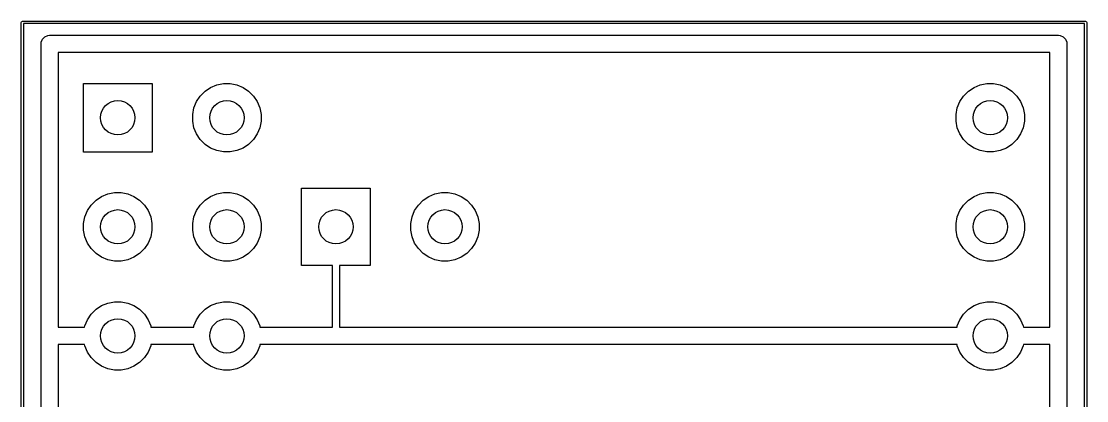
# Model space of a CAD drawing. Header units: millimetres. Extents: x 61.3 to 86.1, y -126.7 to -74.
# Drawn here: x 61.25 to 86.07, y -82.79 to -73.95 of the extents above; entities that cross this region are included whole.
import ezdxf

# ---------------------------------------------------------------- set-up
doc = ezdxf.new("R2010")
doc.units = ezdxf.units.MM
doc.layers.add('Edge.Cuts', color=254, linetype='CONTINUOUS', true_color=0xd0d2cd)
doc.layers.add('F.Cu', color=13, linetype='CONTINUOUS', true_color=0xc83434)

msp = doc.modelspace()

# ---------------------------------------------------------------- linework, layer by layer
at = {"layer": 'Edge.Cuts', "linetype": 'CONTINUOUS'}
for p, q in [((61.2525, -73.97745), (61.254403, -73.967883)), ((61.2525, -126.6825), (61.2525, -73.97745)), ((61.254403, -73.967883), (61.267933, -73.954353)), ((61.267933, -73.954353), (61.2775, -73.95245)), ((61.2775, -73.95245), (86.0425, -73.95245)), ((61.3025, -74.00245), (61.3025, -126.6575)), ((86.0175, -74.00245), (61.3025, -74.00245)), ((86.0175, -126.6575), (86.0175, -74.00245)), ((86.0425, -73.95245), (86.052067, -73.954353)), ((86.052067, -73.954353), (86.065597, -73.967883)), ((86.065597, -73.967883), (86.0675, -73.97745)), ((86.0675, -73.97745), (86.0675, -126.6825))]:
    msp.add_line(p, q, dxfattribs=at)
at = {"layer": 'Edge.Cuts'}
for centre in [(63.5, -76.2), (63.5, -76.2), (66.04, -76.2), (66.04, -76.2), (83.82, -76.2), (83.82, -76.2), (63.5, -78.74), (63.5, -78.74), (66.04, -78.74), (66.04, -78.74), (68.58, -78.74), (68.58, -78.74), (71.12, -78.74), (71.12, -78.74), (83.82, -78.74), (83.82, -78.74), (63.5, -81.28), (63.5, -81.28), (66.04, -81.28), (66.04, -81.28), (83.82, -81.28), (83.82, -81.28)]:
    msp.add_circle(centre, 0.4, dxfattribs=at)
at = {"layer": 'F.Cu', "linetype": 'CONTINUOUS'}
for p, q in [((61.7125, -74.47845), (61.716343, -74.439432)), ((61.716343, -74.439432), (61.746206, -74.367336)), ((61.746206, -74.367336), (61.801386, -74.312156)), ((61.801386, -74.312156), (61.873482, -74.282293)), ((61.873482, -74.282293), (61.9125, -74.27845)), ((61.9125, -74.27845), (85.4075, -74.27845)), ((85.4075, -74.27845), (85.446518, -74.282293)), ((85.446518, -74.282293), (85.518614, -74.312156)), ((85.518614, -74.312156), (85.573794, -74.367336)), ((85.573794, -74.367336), (85.603657, -74.439432)), ((85.603657, -74.439432), (85.6075, -74.47845)), ((61.7125, -95.25), (61.7125, -74.47845)), ((62.1125, -74.67845), (62.1125, -81.08)), ((85.2075, -74.67845), (62.1125, -74.67845)), ((85.2075, -81.08), (85.2075, -74.67845)), ((85.6075, -74.47845), (85.6075, -93.98)), ((62.7, -77), (62.7, -75.4)), ((62.7, -75.4), (64.3, -75.4)), ((64.3, -75.4), (64.3, -77)), ((65.662883, -75.494463), (65.807772, -75.434448)), ((65.807772, -75.434448), (65.961586, -75.403852)), ((65.961586, -75.403852), (66.118414, -75.403852)), ((66.118414, -75.403852), (66.272228, -75.434448)), ((66.272228, -75.434448), (66.417117, -75.494463)), ((83.442883, -75.494463), (83.587772, -75.434448)), ((83.587772, -75.434448), (83.741586, -75.403852)), ((83.741586, -75.403852), (83.898414, -75.403852)), ((83.898414, -75.403852), (84.052228, -75.434448)), ((84.052228, -75.434448), (84.197117, -75.494463)), ((65.421592, -75.692485), (65.532485, -75.581592)), ((65.532485, -75.581592), (65.662883, -75.494463)), ((66.417117, -75.494463), (66.547515, -75.581592)), ((66.547515, -75.581592), (66.658408, -75.692485)), ((83.201592, -75.692485), (83.312485, -75.581592)), ((83.312485, -75.581592), (83.442883, -75.494463)), ((84.197117, -75.494463), (84.327515, -75.581592)), ((84.327515, -75.581592), (84.438408, -75.692485)), ((65.274448, -75.967772), (65.334463, -75.822883)), ((65.334463, -75.822883), (65.421592, -75.692485)), ((66.658408, -75.692485), (66.745537, -75.822883)), ((66.745537, -75.822883), (66.805552, -75.967772)), ((83.054448, -75.967772), (83.114463, -75.822883)), ((83.114463, -75.822883), (83.201592, -75.692485)), ((84.438408, -75.692485), (84.525537, -75.822883)), ((84.525537, -75.822883), (84.585552, -75.967772)), ((65.243852, -76.121586), (65.274448, -75.967772)), ((65.243852, -76.278414), (65.243852, -76.121586)), ((66.805552, -75.967772), (66.836148, -76.121586)), ((66.836148, -76.121586), (66.836148, -76.278414)), ((83.023852, -76.121586), (83.054448, -75.967772)), ((83.023852, -76.278414), (83.023852, -76.121586)), ((84.585552, -75.967772), (84.616148, -76.121586)), ((84.616148, -76.121586), (84.616148, -76.278414)), ((65.274448, -76.432228), (65.243852, -76.278414)), ((66.836148, -76.278414), (66.805552, -76.432228)), ((83.054448, -76.432228), (83.023852, -76.278414)), ((84.616148, -76.278414), (84.585552, -76.432228)), ((65.334463, -76.577117), (65.274448, -76.432228)), ((65.421592, -76.707515), (65.334463, -76.577117)), ((66.745537, -76.577117), (66.658408, -76.707515)), ((66.805552, -76.432228), (66.745537, -76.577117)), ((83.114463, -76.577117), (83.054448, -76.432228)), ((83.201592, -76.707515), (83.114463, -76.577117)), ((84.525537, -76.577117), (84.438408, -76.707515)), ((84.585552, -76.432228), (84.525537, -76.577117)), ((65.532485, -76.818408), (65.421592, -76.707515)), ((65.662883, -76.905537), (65.532485, -76.818408)), ((65.807772, -76.965552), (65.662883, -76.905537)), ((66.417117, -76.905537), (66.272228, -76.965552)), ((66.547515, -76.818408), (66.417117, -76.905537)), ((66.658408, -76.707515), (66.547515, -76.818408)), ((83.312485, -76.818408), (83.201592, -76.707515)), ((83.442883, -76.905537), (83.312485, -76.818408)), ((83.587772, -76.965552), (83.442883, -76.905537)), ((84.197117, -76.905537), (84.052228, -76.965552)), ((84.327515, -76.818408), (84.197117, -76.905537)), ((84.438408, -76.707515), (84.327515, -76.818408)), ((64.3, -77), (62.7, -77)), ((65.961586, -76.996148), (65.807772, -76.965552)), ((66.118414, -76.996148), (65.961586, -76.996148)), ((66.272228, -76.965552), (66.118414, -76.996148)), ((83.741586, -76.996148), (83.587772, -76.965552)), ((83.898414, -76.996148), (83.741586, -76.996148)), ((84.052228, -76.965552), (83.898414, -76.996148)), ((67.78, -79.64), (67.78, -77.84)), ((67.78, -77.84), (69.38, -77.84)), ((69.38, -77.84), (69.38, -79.64)), ((62.881592, -78.232485), (62.992485, -78.121592)), ((62.992485, -78.121592), (63.122883, -78.034463)), ((63.122883, -78.034463), (63.267772, -77.974448)), ((63.267772, -77.974448), (63.421586, -77.943852)), ((63.421586, -77.943852), (63.578414, -77.943852)), ((63.578414, -77.943852), (63.732228, -77.974448)), ((63.732228, -77.974448), (63.877117, -78.034463)), ((63.877117, -78.034463), (64.007515, -78.121592)), ((64.007515, -78.121592), (64.118408, -78.232485)), ((65.421592, -78.232485), (65.532485, -78.121592)), ((65.532485, -78.121592), (65.662883, -78.034463)), ((65.662883, -78.034463), (65.807772, -77.974448)), ((65.807772, -77.974448), (65.961586, -77.943852)), ((65.961586, -77.943852), (66.118414, -77.943852)), ((66.118414, -77.943852), (66.272228, -77.974448)), ((66.272228, -77.974448), (66.417117, -78.034463)), ((66.417117, -78.034463), (66.547515, -78.121592)), ((66.547515, -78.121592), (66.658408, -78.232485)), ((70.501592, -78.232485), (70.612485, -78.121592)), ((70.612485, -78.121592), (70.742883, -78.034463)), ((70.742883, -78.034463), (70.887772, -77.974448)), ((70.887772, -77.974448), (71.041586, -77.943852)), ((71.041586, -77.943852), (71.198414, -77.943852)), ((71.198414, -77.943852), (71.352228, -77.974448)), ((71.352228, -77.974448), (71.497117, -78.034463)), ((71.497117, -78.034463), (71.627515, -78.121592)), ((71.627515, -78.121592), (71.738408, -78.232485)), ((83.201592, -78.232485), (83.312485, -78.121592)), ((83.312485, -78.121592), (83.442883, -78.034463)), ((83.442883, -78.034463), (83.587772, -77.974448)), ((83.587772, -77.974448), (83.741586, -77.943852)), ((83.741586, -77.943852), (83.898414, -77.943852)), ((83.898414, -77.943852), (84.052228, -77.974448)), ((84.052228, -77.974448), (84.197117, -78.034463)), ((84.197117, -78.034463), (84.327515, -78.121592)), ((84.327515, -78.121592), (84.438408, -78.232485)), ((62.734448, -78.507772), (62.794463, -78.362883)), ((62.794463, -78.362883), (62.881592, -78.232485)), ((64.118408, -78.232485), (64.205537, -78.362883)), ((64.205537, -78.362883), (64.265552, -78.507772)), ((65.274448, -78.507772), (65.334463, -78.362883)), ((65.334463, -78.362883), (65.421592, -78.232485)), ((66.658408, -78.232485), (66.745537, -78.362883)), ((66.745537, -78.362883), (66.805552, -78.507772)), ((70.354448, -78.507772), (70.414463, -78.362883)), ((70.414463, -78.362883), (70.501592, -78.232485)), ((71.738408, -78.232485), (71.825537, -78.362883)), ((71.825537, -78.362883), (71.885552, -78.507772)), ((83.054448, -78.507772), (83.114463, -78.362883)), ((83.114463, -78.362883), (83.201592, -78.232485)), ((84.438408, -78.232485), (84.525537, -78.362883)), ((84.525537, -78.362883), (84.585552, -78.507772)), ((62.703852, -78.661586), (62.734448, -78.507772)), ((62.703852, -78.818414), (62.703852, -78.661586)), ((64.265552, -78.507772), (64.296148, -78.661586)), ((64.296148, -78.661586), (64.296148, -78.818414)), ((65.243852, -78.661586), (65.274448, -78.507772)), ((65.243852, -78.818414), (65.243852, -78.661586)), ((66.805552, -78.507772), (66.836148, -78.661586)), ((66.836148, -78.661586), (66.836148, -78.818414)), ((70.323852, -78.661586), (70.354448, -78.507772)), ((70.323852, -78.818414), (70.323852, -78.661586)), ((71.885552, -78.507772), (71.916148, -78.661586)), ((71.916148, -78.661586), (71.916148, -78.818414)), ((83.023852, -78.661586), (83.054448, -78.507772)), ((83.023852, -78.818414), (83.023852, -78.661586)), ((84.585552, -78.507772), (84.616148, -78.661586)), ((84.616148, -78.661586), (84.616148, -78.818414)), ((62.734448, -78.972228), (62.703852, -78.818414)), ((64.296148, -78.818414), (64.265552, -78.972228)), ((65.274448, -78.972228), (65.243852, -78.818414)), ((66.836148, -78.818414), (66.805552, -78.972228)), ((70.354448, -78.972228), (70.323852, -78.818414)), ((71.916148, -78.818414), (71.885552, -78.972228)), ((83.054448, -78.972228), (83.023852, -78.818414)), ((84.616148, -78.818414), (84.585552, -78.972228)), ((62.794463, -79.117117), (62.734448, -78.972228)), ((62.881592, -79.247515), (62.794463, -79.117117)), ((64.205537, -79.117117), (64.118408, -79.247515)), ((64.265552, -78.972228), (64.205537, -79.117117)), ((65.334463, -79.117117), (65.274448, -78.972228)), ((65.421592, -79.247515), (65.334463, -79.117117)), ((66.745537, -79.117117), (66.658408, -79.247515)), ((66.805552, -78.972228), (66.745537, -79.117117)), ((70.414463, -79.117117), (70.354448, -78.972228)), ((70.501592, -79.247515), (70.414463, -79.117117)), ((71.825537, -79.117117), (71.738408, -79.247515)), ((71.885552, -78.972228), (71.825537, -79.117117)), ((83.114463, -79.117117), (83.054448, -78.972228)), ((83.201592, -79.247515), (83.114463, -79.117117)), ((84.525537, -79.117117), (84.438408, -79.247515)), ((84.585552, -78.972228), (84.525537, -79.117117)), ((62.992485, -79.358408), (62.881592, -79.247515)), ((63.122883, -79.445537), (62.992485, -79.358408)), ((64.007515, -79.358408), (63.877117, -79.445537)), ((64.118408, -79.247515), (64.007515, -79.358408)), ((65.532485, -79.358408), (65.421592, -79.247515)), ((65.662883, -79.445537), (65.532485, -79.358408)), ((66.547515, -79.358408), (66.417117, -79.445537)), ((66.658408, -79.247515), (66.547515, -79.358408)), ((70.612485, -79.358408), (70.501592, -79.247515)), ((70.742883, -79.445537), (70.612485, -79.358408)), ((71.627515, -79.358408), (71.497117, -79.445537)), ((71.738408, -79.247515), (71.627515, -79.358408)), ((83.312485, -79.358408), (83.201592, -79.247515)), ((83.442883, -79.445537), (83.312485, -79.358408)), ((84.327515, -79.358408), (84.197117, -79.445537)), ((84.438408, -79.247515), (84.327515, -79.358408)), ((63.267772, -79.505552), (63.122883, -79.445537)), ((63.421586, -79.536148), (63.267772, -79.505552)), ((63.578414, -79.536148), (63.421586, -79.536148)), ((63.732228, -79.505552), (63.578414, -79.536148)), ((63.877117, -79.445537), (63.732228, -79.505552)), ((65.807772, -79.505552), (65.662883, -79.445537)), ((65.961586, -79.536148), (65.807772, -79.505552)), ((66.118414, -79.536148), (65.961586, -79.536148)), ((66.272228, -79.505552), (66.118414, -79.536148)), ((66.417117, -79.445537), (66.272228, -79.505552)), ((68.5, -79.64), (67.78, -79.64)), ((68.5, -81.08), (68.5, -79.64)), ((69.38, -79.64), (68.66, -79.64)), ((68.66, -79.64), (68.66, -81.08)), ((70.887772, -79.505552), (70.742883, -79.445537)), ((71.041586, -79.536148), (70.887772, -79.505552)), ((71.198414, -79.536148), (71.041586, -79.536148)), ((71.352228, -79.505552), (71.198414, -79.536148)), ((71.497117, -79.445537), (71.352228, -79.505552)), ((83.587772, -79.505552), (83.442883, -79.445537)), ((83.741586, -79.536148), (83.587772, -79.505552)), ((83.898414, -79.536148), (83.741586, -79.536148)), ((84.052228, -79.505552), (83.898414, -79.536148)), ((84.197117, -79.445537), (84.052228, -79.505552)), ((62.992485, -80.661592), (63.122883, -80.574463)), ((63.122883, -80.574463), (63.267772, -80.514448)), ((63.267772, -80.514448), (63.421586, -80.483852)), ((63.421586, -80.483852), (63.578414, -80.483852)), ((63.578414, -80.483852), (63.732228, -80.514448)), ((63.732228, -80.514448), (63.877117, -80.574463)), ((63.877117, -80.574463), (64.007515, -80.661592)), ((65.532485, -80.661592), (65.662883, -80.574463)), ((65.662883, -80.574463), (65.807772, -80.514448)), ((65.807772, -80.514448), (65.961586, -80.483852)), ((65.961586, -80.483852), (66.118414, -80.483852)), ((66.118414, -80.483852), (66.272228, -80.514448)), ((66.272228, -80.514448), (66.417117, -80.574463)), ((66.417117, -80.574463), (66.547515, -80.661592)), ((83.312485, -80.661592), (83.442883, -80.574463)), ((83.442883, -80.574463), (83.587772, -80.514448)), ((83.587772, -80.514448), (83.741586, -80.483852)), ((83.741586, -80.483852), (83.898414, -80.483852)), ((83.898414, -80.483852), (84.052228, -80.514448)), ((84.052228, -80.514448), (84.197117, -80.574463)), ((84.197117, -80.574463), (84.327515, -80.661592)), ((62.794463, -80.902883), (62.881592, -80.772485)), ((62.881592, -80.772485), (62.992485, -80.661592)), ((64.007515, -80.661592), (64.118408, -80.772485)), ((64.118408, -80.772485), (64.205537, -80.902883)), ((65.334463, -80.902883), (65.421592, -80.772485)), ((65.421592, -80.772485), (65.532485, -80.661592)), ((66.547515, -80.661592), (66.658408, -80.772485)), ((66.658408, -80.772485), (66.745537, -80.902883)), ((83.114463, -80.902883), (83.201592, -80.772485)), ((83.201592, -80.772485), (83.312485, -80.661592)), ((84.327515, -80.661592), (84.438408, -80.772485)), ((84.438408, -80.772485), (84.525537, -80.902883)), ((62.1125, -81.08), (62.728037, -81.08)), ((62.728037, -81.08), (62.734448, -81.047772)), ((62.734448, -81.047772), (62.794463, -80.902883)), ((64.205537, -80.902883), (64.265552, -81.047772)), ((64.265552, -81.047772), (64.271963, -81.08)), ((64.271963, -81.08), (65.268037, -81.08)), ((65.268037, -81.08), (65.274448, -81.047772)), ((65.274448, -81.047772), (65.334463, -80.902883)), ((66.745537, -80.902883), (66.805552, -81.047772)), ((66.805552, -81.047772), (66.811963, -81.08)), ((66.811963, -81.08), (68.5, -81.08)), ((68.66, -81.08), (83.048037, -81.08)), ((83.048037, -81.08), (83.054448, -81.047772)), ((83.054448, -81.047772), (83.114463, -80.902883)), ((84.525537, -80.902883), (84.585552, -81.047772)), ((84.585552, -81.047772), (84.591963, -81.08)), ((84.591963, -81.08), (85.2075, -81.08)), ((62.728037, -81.48), (62.1125, -81.48)), ((62.1125, -81.48), (62.1125, -95.05)), ((62.734448, -81.512228), (62.728037, -81.48)), ((62.794463, -81.657117), (62.734448, -81.512228)), ((64.265552, -81.512228), (64.205537, -81.657117)), ((64.271963, -81.48), (64.265552, -81.512228)), ((65.268037, -81.48), (64.271963, -81.48)), ((65.274448, -81.512228), (65.268037, -81.48)), ((65.334463, -81.657117), (65.274448, -81.512228)), ((66.805552, -81.512228), (66.745537, -81.657117)), ((66.811963, -81.48), (66.805552, -81.512228)), ((83.048037, -81.48), (66.811963, -81.48)), ((83.054448, -81.512228), (83.048037, -81.48)), ((83.114463, -81.657117), (83.054448, -81.512228)), ((84.585552, -81.512228), (84.525537, -81.657117)), ((84.591963, -81.48), (84.585552, -81.512228)), ((85.2075, -81.48), (84.591963, -81.48)), ((85.2075, -93.78), (85.2075, -81.48)), ((62.881592, -81.787515), (62.794463, -81.657117)), ((62.992485, -81.898408), (62.881592, -81.787515)), ((64.118408, -81.787515), (64.007515, -81.898408)), ((64.205537, -81.657117), (64.118408, -81.787515)), ((65.421592, -81.787515), (65.334463, -81.657117)), ((65.532485, -81.898408), (65.421592, -81.787515)), ((66.658408, -81.787515), (66.547515, -81.898408)), ((66.745537, -81.657117), (66.658408, -81.787515)), ((83.201592, -81.787515), (83.114463, -81.657117)), ((83.312485, -81.898408), (83.201592, -81.787515)), ((84.438408, -81.787515), (84.327515, -81.898408)), ((84.525537, -81.657117), (84.438408, -81.787515)), ((63.122883, -81.985537), (62.992485, -81.898408)), ((63.267772, -82.045552), (63.122883, -81.985537)), ((63.421586, -82.076148), (63.267772, -82.045552)), ((63.578414, -82.076148), (63.421586, -82.076148)), ((63.732228, -82.045552), (63.578414, -82.076148)), ((63.877117, -81.985537), (63.732228, -82.045552)), ((64.007515, -81.898408), (63.877117, -81.985537)), ((65.662883, -81.985537), (65.532485, -81.898408)), ((65.807772, -82.045552), (65.662883, -81.985537)), ((65.961586, -82.076148), (65.807772, -82.045552)), ((66.118414, -82.076148), (65.961586, -82.076148)), ((66.272228, -82.045552), (66.118414, -82.076148)), ((66.417117, -81.985537), (66.272228, -82.045552)), ((66.547515, -81.898408), (66.417117, -81.985537)), ((83.442883, -81.985537), (83.312485, -81.898408)), ((83.587772, -82.045552), (83.442883, -81.985537)), ((83.741586, -82.076148), (83.587772, -82.045552)), ((83.898414, -82.076148), (83.741586, -82.076148)), ((84.052228, -82.045552), (83.898414, -82.076148)), ((84.197117, -81.985537), (84.052228, -82.045552)), ((84.327515, -81.898408), (84.197117, -81.985537))]:
    msp.add_line(p, q, dxfattribs=at)
at = {"layer": 'F.Cu'}
for centre in [(63.5, -76.2), (63.5, -76.2), (66.04, -76.2), (66.04, -76.2), (83.82, -76.2), (83.82, -76.2), (63.5, -78.74), (63.5, -78.74), (66.04, -78.74), (66.04, -78.74), (68.58, -78.74), (68.58, -78.74), (71.12, -78.74), (71.12, -78.74), (83.82, -78.74), (83.82, -78.74), (63.5, -81.28), (63.5, -81.28), (66.04, -81.28), (66.04, -81.28), (83.82, -81.28), (83.82, -81.28)]:
    msp.add_circle(centre, 0.4, dxfattribs=at)

doc.saveas('drawing.dxf')
